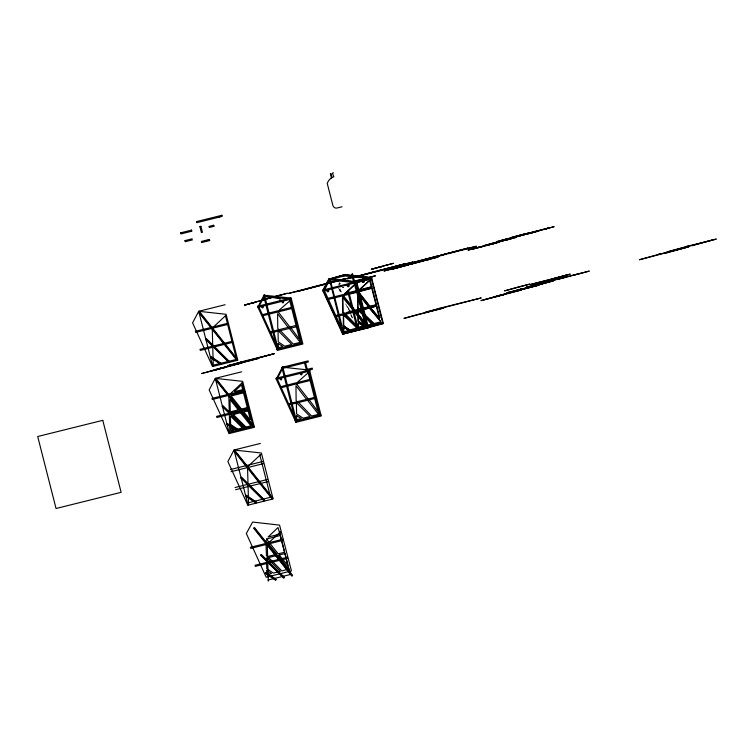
<?xml version="1.0" encoding="UTF-8"?>
<svg xmlns="http://www.w3.org/2000/svg" width="754" height="754" viewBox="0 0 754 754"><rect width="100%" height="100%" fill="white"/><g stroke="black" fill="none" stroke-linecap="round" stroke-linejoin="round"><path stroke-width="0.57" stroke-dasharray="3.77 2.83" d="M338.584 284.541L339.686 282.467M339.064 284.39L339.771 283.052M339.47 285.135L340.572 283.061M343.258 287.453L342.193 287.472M342.91 287.642L343.513 287.462M343.372 287.51L342.891 287.481M347.999 307.623L349.432 309.611M339.884 288.688L341.798 292.872M339.573 289.291L340.808 291.987M347.377 306.388L349.017 309.988M351.072 314.493L353.126 318.989M338.508 288.094L340.893 293.325M345.681 303.824L348.555 310.12M350.61 314.625L352.825 319.479"/><path stroke-width="1.13" d="M348.386 329.894L343.645 327.161L347.886 329.998C350.751 330.252 341.722 332.627 343.824 331.138L343.815 327.066M358.744 322.853L358.291 327.057L358.282 322.985M357.914 296.209L357.782 308.179L357.764 293.334M356.227 311.779L364.682 322.307L361.468 310.591L361.948 310.507L361.138 310.403M379.799 317.783L378.866 318.141L370.742 307.943L379.337 318.009L379.79 317.736L376.689 306.067L362.985 309.894M343.767 325.521L343.588 314.757L356.906 328.075L357.358 327.839L349.828 330.016L343.324 325.681L349.781 329.998M343.701 295.587L343.108 296.209L354.663 310.714L355.388 310.667M364.399 322.231L355.831 312.184L356.425 311.562M264.466 295.182L264.418 296.284L290.639 299.159L290.686 298.056L264.051 295.182L257.868 307.123M343.475 274.927L344.455 274.682L344.427 275.889L370.648 278.763L370.695 277.661L344.324 274.767L343.193 275.86M329.074 279.282L329.96 279.866L356.18 282.844L356.227 281.742L371.609 277.849L383.343 323.504L367.943 327.849L342.655 334.145L322.919 290.884L329.328 278.98L356.067 282.043L367.943 327.849M345.775 314.211L345.191 314.852L358.32 327.858L365.728 326.067L354.54 312.203L355.011 312.09L365.756 325.577L364.908 325.803L366.218 325.464M375.822 305.106L376.453 304.616L346.934 312.401M343.504 295.879L355.37 310.676M368.367 306.755L368.829 306.624M190.875 231.431L191.582 230.111L180.734 232.807L181.007 233.891L191.855 231.186L191.582 230.111M309.677 370.751L308.904 370.035L282.392 367.17L276.218 379.111M343.654 275.728L344.729 274.635L371.156 277.538L382.881 323.636M199.97 226.813L200.903 226.407M360.195 310.148L363.4 313.89M362.9 280.846C361.6 283.551 366.171 281.883 363.485 280.639M345.153 293.476L344.663 293.636L354.87 284.399L344.936 294.145M360.082 289.263L360.355 289.8L359.658 289.875L369.809 280.186L359.62 289.385M343.089 314.899L343.947 314.663M371.722 324.097L365.209 317.132M372.184 323.966L365.671 317M234.617 391.269L241.28 385.049M260.733 454.511L247.538 466.83L248.556 503.879M280.479 531.768L267.284 544.086L268.301 581.136M345.718 314.229L358.734 327.688L358.273 327.82M354.408 284.531L356.472 291.082L356.925 290.827L356.293 291.327M298.584 402.513L311.591 416.029L318.537 414.37L307.538 400.289M306.567 399.375L295.964 385.699L296.124 400.591L297.293 401.684M356.746 328.339L357.236 328.188M356.227 281.742L329.847 278.848L328.669 279.31L344.785 274.635M362.57 280.874C360.817 283.429 365.813 282.298 363.023 280.761M371.232 287.104L369.696 280.309M344.663 293.711L371.873 286.643L371.402 286.746M219.282 217.086L221.912 215.295L222.185 216.36L196.917 222.647L196.643 221.563L221.912 215.286M360.657 310.017L362.231 312.137M278.047 331.072L278.235 341.845L284.795 346.209L291.751 344.465L278.452 330.978M288.179 327.406L277.595 313.711L277.774 328.603L278.942 329.696M290.884 327.877L298.838 338.527L299.329 338.282M291.402 299.046L258.773 307.161L258.499 306.077L291.129 297.962L302.872 344.031L277.387 350.374L277.104 349.291L278.009 348.848L258.443 305.954L257.538 306.407L277.576 350.327M356.661 281.647L368.404 327.717L342.919 334.06L342.646 332.976L343.551 332.533L323.984 289.64L323.08 290.092L343.117 334.013M309.479 369.95L321.223 416.019L295.728 422.363L295.455 421.279L296.36 420.836L276.793 377.942L275.889 378.395L295.926 422.315M296.397 403.06L296.586 413.833L303.136 418.197L310.101 416.444L296.774 402.966M309.234 399.865L317.189 410.515L317.679 410.27M359.111 327.236L358.65 327.359L363.428 325.898L358.593 322.948L363.305 325.662M510.628 292.495L511.297 292.345M360.883 309.319L361.515 308.829L361.062 309.017L356.887 292.618L357.358 292.514L356.548 292.411M380.591 321.892L373.466 323.683L373.927 323.551M278.169 311.902L289.856 326.982M231.346 365.407L232.298 364.974M359.969 280.139L372.919 276.501M369.564 277.434L368.508 277.736M371.665 286.982L358.122 290.818M233.42 364.842L228.971 365.907L230.818 365.511M508.639 292.967L510.1 292.58M400.138 265.512L404.644 264.286L402.74 264.767M425.35 260.526L429.827 259.319M463.983 249.631L468.027 248.528M373.503 276.379L372.994 276.482M530.09 233.306L539.035 230.922L532.795 232.468M280.234 330.525L293.249 344.041L300.186 342.382L289.234 328.292M241.487 361.863L243.533 361.515M229.103 365.954L258.763 358.329L215.248 369.639L235.314 364.163L228.076 366.208L229.763 365.728M521.202 289.036L522.729 288.584M296.52 383.89L308.207 398.97M342.75 332.948L329.385 278.98M511.457 238.613L509.695 239.065M549.647 227.84L547.875 228.283M344.474 274.786L330.007 278.867L324.446 290.262L323.56 289.668M344.003 275.059L328.612 279.404L322.929 290.13L323.419 289.941M332.184 279.338L344.427 275.785L343.541 275.191M244.843 305.021L260.347 300.676M265.549 299.168L281.053 294.833M371.599 269.225L387.104 264.89M252.213 303.183L255.606 302.231L244.541 305.097L266.69 299.102L259.461 301.006M318.103 285.606L345.605 278.546L303.042 289.847M324.097 284.616L296.605 291.675L339.168 280.384M362.382 275.097L355.718 276.982L383.211 269.913M377.217 270.912L404.709 263.843L362.156 275.144M425.784 259.329L419.111 261.214L446.604 254.145M440.609 255.144L468.111 248.075L425.548 259.376M413.767 263.099L429.931 258.858L398.696 267.34M408.423 264.927L392.259 269.178L423.494 260.696M371.515 276.869L356.011 281.167L375.473 275.832L370.487 277.076M371.025 277.519L370.563 277.642L371.797 278.226M511.089 237.859L539.43 230.554M515.661 236.567L554.152 226.652L545.246 229.028L545.717 228.924M526.198 233.589L529.157 232.76M489.252 244.315L496.226 242.336L484.634 245.455L511.796 238.358M481.099 246.652L489.271 244.541M487.951 244.72L509.082 239.141M497.725 241.959L499.911 241.337M484.624 246.03L479.478 247.406M501.25 241.337L496.104 242.713M524.322 234.824L500.543 240.837L532.145 232.628M534.859 231.846L503.257 240.045M549.977 227.576L518.375 235.785M356.18 282.844L370.648 278.763M369.809 280.488L370.271 280.356L371.863 286.614M343.57 296.086L343.042 295.992M358.395 291.902L372.156 288.103L376.453 304.635M371.505 288.188L372.288 288.292M342.844 312.401L342.91 297.604L353.824 310.601L343.4 297.51L342.448 297.821L342.844 312.42L344.484 313.381M342.947 312.627L344.22 313.306L343.758 313.438M369.583 306.482L370.308 306.454L369.583 306.482L359.488 293.806M362.702 308.81L376.255 304.984M343.381 315.049L343.296 325.643L343.664 325.294M343.739 314.87L357.273 327.698M354.465 312.147L355.011 312.09M345.662 314.738L345.106 314.616M369.46 307.971L380.685 321.364L369.253 307.886L369.95 307.877M356.293 312.052L355.765 312.024M376.095 306.181L376.877 306.294M358.254 321.449L358.32 310.827M343.72 327.302L343.362 331.27M371.741 323.607L372.222 323.494M363.221 326.209L362.853 325.803M371.637 324.135L372.099 324.003L367.434 325.181M241.921 361.732L227.444 365.822L236.181 363.588L235.305 363.805M235.54 363.767C230.686 364.87 245.842 361.336 241.572 361.845M243.297 361.581L235.7 363.767L274.55 353.617L241.742 361.797M216.115 369.469L201.638 373.56L203.976 372.976M342.655 334.145L357.396 329.969M256.784 358.536L272.957 354.003M241.902 363.06L205.013 372.721M566.782 274.965L551.645 279.234L570.269 274.107L530.533 284.475L555.792 278.198M537.102 285.342L553.832 280.686L506.735 292.882L515.472 290.648L514.134 290.987M513.955 291.091L522.324 288.707M536.066 285.596L551.202 281.327M521.193 290.12L484.294 299.79L491.533 297.736L490.496 298M660.872 253.768L639.42 259.744L688.741 246.85L658.157 254.456M688.43 245.983L666.979 251.968L716.3 239.065L685.716 246.671M664.368 253.551L685.273 247.698M691.927 245.776L712.832 239.913M342.91 279.734L341.816 280.017M343.626 279.47L345.539 278.989L341.477 280.102M402.052 265.022L400.93 265.314M427.264 260.036L426.142 260.328M465.444 249.254L464.323 249.546M492.993 243.778L494.247 243.457M532.004 232.826L530.882 233.118M532.692 232.571L533.945 232.241M547.084 228.566L545.99 228.848M492.305 244.032L491.184 244.324M211.214 370.93L212.251 370.676M564.831 277.397L565.886 277.133L526.066 287.283L580.203 273.334M573.973 275.125L572.974 275.38L589.298 271.072L558.629 279.187M514.567 291.534L518.931 290.375L511.448 292.062L512.748 291.723M494.53 296.708L538.045 285.398L507.357 293.268L509.11 292.759M522.296 288.546L521.212 288.801M507.932 293.136L508.931 292.825M241.902 361.76L242.939 361.713M239.649 362.589L238.575 362.881L239.536 362.617M247.293 360.431L246.096 360.742L246.822 360.572M222.006 367.914L220.649 368.244L221.893 367.943M232.571 364.889L233.9 364.55L232.958 364.785M512.861 291.694L509.176 292.835M507.593 292.646L508.865 292.335L507.913 292.561M229.631 365.831L229.31 365.907M237.576 363.88L239.668 363.296L235.418 364.323M501.203 294.984L499.902 295.323L501.08 295.012M512.447 291.977L514.699 291.393M521.372 288.782L521.485 288.914M242.741 361.552L242.053 361.703L243.504 361.505M241.987 361.722L242.741 361.694M229.065 365.417C226.341 366.076 230.517 365.059 229.084 365.388M521.919 288.622L522.663 288.603M237.039 364.022L233.09 364.757M364.078 278.989L368.885 277.642L368.404 277.792M518.545 289.781C520.675 289.216 516.16 290.356 518.347 289.828M504.473 294.041C503.069 294.446 506.961 293.419 504.737 293.975M243.174 361.609L242.373 361.618M526.132 287.613C523.823 288.226 528.856 286.906 526.104 287.642M522.39 288.688L521.891 288.867M235.587 364.389L234.994 364.54M218.99 369.074L216.078 369.809M218.726 368.989L224.645 367.556L212.666 370.6L215.701 369.903M507.81 239.631L508.931 239.338L502.748 240.95M489.346 244.532L495.171 243.052L473.267 248.848M495.755 296.774L503.926 294.626L500.873 295.332M234.4 364.691L233.57 364.898M228.368 366.142L229.084 365.907L228.311 366.095M333.438 172.864L332.354 173.137L333.862 176.794A11.8 10.65 74.2 0 0 327.396 183.015A1.235 1.122 74.2 0 0 327.349 183.816L332.806 205.239A3.713 3.355 74.2 0 0 336.981 208.029L342.08 206.756M208.877 226.426L213.693 225.229L213.976 226.313L209.16 227.51M192.421 239.904L185.314 241.666L185.041 240.583L192.147 238.82M201.318 241.468L209.395 239.461L209.669 240.545L201.403 242.599M225.088 304.739L198.717 311.298L192.59 322.853L212.505 366.51L237.793 360.224L226.087 314.295L198.717 311.298L212.769 366.444M329.008 279.018L329.979 278.773L343.73 332.712M386.227 265.219L393.447 263.306L371.298 269.301L382.363 266.435L378.508 267.397M316.605 285.992L288.292 293.513L302.392 290.007M339.818 280.224L353.918 276.709L325.596 284.23M375.718 271.289L347.406 278.81L398.272 265.681M398.923 265.521L413.022 262.015L384.71 269.536M439.111 255.521L410.798 263.042L461.674 249.913M462.325 249.753L476.424 246.247L448.102 253.768M540.929 230.168L547.168 228.622M280.168 295.163L287.397 293.249L265.248 299.244L276.313 296.379L272.458 297.34M525.821 234.437L532.051 232.892M505.896 239.847L515.962 237.435L507.47 239.715M412.268 263.485L383.946 271.006L398.046 267.5M424.144 260.535L438.244 257.029L409.922 264.55M492.456 243.834L471.325 249.414L477.31 247.925M493.107 243.674L499.336 242.128L490.845 244.409M486.123 245.644L492.362 244.098M354.437 281.053L359.422 279.809L359.705 280.893L324.041 289.762L324.314 290.846L371.411 278.641L361.289 281.157M367.763 278.405L371.138 277.557M259.404 305.643L258.028 305.983L258.914 306.576L264.418 296.181L263.532 295.587M291.43 299.159L289.479 299.649L300.639 343.438M356.972 282.844L355.021 283.334L366.18 327.123M195.314 331.355L227.859 323.268M291.468 307.443L262.42 314.672L262.694 315.747L291.741 308.527M357.01 291.129L327.962 298.358L328.235 299.432L357.283 292.213M346.058 294.512L356.114 292.015M359.837 291.091L371.948 288.066M195.597 332.439L228.132 324.343M199.904 349.356L232.439 341.26M296.058 325.445L270.262 331.854L270.535 332.938L296.407 326.821M361.59 309.131L335.803 315.54L336.077 316.623L361.873 310.205M360.798 309.988L350.544 312.533L350.271 311.459M363.598 309.291L376.529 306.058M200.178 350.44L232.722 342.344M364.87 326.963L382.608 322.552L342.646 332.976M277.104 349.291L302.599 342.957M359.168 329.526L383.343 323.504M514.982 290.837L539.355 284.767M514.596 291.233L480.92 300.629L483.267 300.045M500.496 295.427L491.947 297.67L494.982 296.972M241.666 371.807L215.286 378.367L209.16 389.922L229.075 433.578L254.371 427.292L242.665 381.364L215.286 378.367L229.348 433.512M282.816 367.17L308.084 360.893L308.358 361.967L283.089 368.254M307.246 369.356L312.241 368.112L312.514 369.196L276.85 378.065L277.123 379.139L309.753 371.034M309.781 371.147L307.83 371.637L318.989 415.426M234.777 391.59L242.534 389.658M211.893 398.432L244.428 390.336M212.166 399.507L244.711 391.42M231.346 395.888L243.353 392.9M309.819 379.432L280.771 386.661L281.044 387.735L310.092 380.516M230.639 411.759L237.981 409.931M241.619 409.026L247.114 407.66M216.483 416.425L249.018 408.338M216.756 417.509L249.291 409.413M233.627 414.455L240.432 412.768M244.07 411.863L247.943 410.902M314.409 397.433L288.612 403.842L288.886 404.926L314.682 398.508M231.016 430.798L233.137 430.27M237.736 429.13L242.157 428.027M246.068 427.056L250.696 425.906M295.455 421.279L320.94 414.945M260.394 443.437L234.013 450.006L227.887 461.561L247.802 505.218L273.099 498.922L261.393 453.003L234.013 450.006L248.075 505.152M230.479 469.525L263.023 461.439M231.035 471.684L263.57 463.597M235.069 487.527L267.604 479.431M235.616 489.685L268.16 481.589M248.273 502.805L270.592 497.254L259.762 454.756M250.366 547.319L282.901 539.233M250.639 548.403L283.184 540.307M254.956 565.321L287.491 557.225M255.229 566.395L287.764 558.309M268.028 580.062L290.337 574.51L279.508 532.013M494.011 243.212L496.038 242.731M477.386 247.906L479.412 247.425M233.306 364.964L232.816 365.087M366.067 278.433L365.624 278.584M279.875 310.328L279.611 309.79L289.8 300.884M298.169 382.325L297.962 381.778L308.141 372.872M205.06 240.545L209.64 240.422M264.814 296.529L279.734 298.499L280.281 300.658M290.554 298.047L291.327 298.763M342.797 297.538L343.4 297.51M213.259 225.342L213.9 226.03M371.647 288.207L371.477 287.048M180.734 232.807L181.987 233.646M281.883 367.584L282.769 368.169L277.265 378.565L276.379 377.971M210.715 356.406L221.148 363.381M210.47 356.868L220.903 363.843M210.225 357.339L220.649 364.314M230.715 424.493L237.604 429.101M227.293 423.475L237.727 430.449M227.048 423.937L237.472 430.92M226.803 424.408L237.227 431.382M230.997 428.479L233.174 429.94M246.021 495.114L256.445 502.089M245.776 495.576L256.2 502.55M245.521 496.047L255.955 503.022M265.766 572.371L276.19 579.345M265.521 572.833L275.945 579.807M265.267 573.304L275.7 580.278M355.2 284.381L354.785 284.55M364.682 314.569L373.664 323.475L364.22 314.701M363.221 314.578L358.678 310.657L362.759 314.701M206.21 338.471L229.367 361.42M205.88 338.876L229.037 361.826M205.55 339.272L228.707 362.222M233.561 414.775L245.908 427.009M222.788 405.548L245.936 428.489M222.458 405.944L245.606 428.894M222.128 406.34L245.276 429.29M230.686 416.283L242.222 427.716M241.516 477.178L264.663 500.128M241.186 477.584L264.334 500.533M240.856 477.979L264.004 500.929M261.261 554.435L284.409 577.385M260.931 554.84L284.079 577.79M260.601 555.236L283.749 578.186M370.044 306.35L359.224 292.769M358.989 294.107L359.639 294.927M360.289 295.747L368.763 306.378M359.828 295.879L368.32 306.539M199.376 311.525L237.538 359.451M198.999 311.883L237.171 359.799M198.622 312.231L236.794 360.148M231.271 396.18L241.44 408.96M243.985 412.155L250.045 419.771M215.955 378.602L254.117 426.519M215.578 378.951L253.749 426.868M215.201 379.3L253.372 427.216M230.253 399.837L238.057 409.639M240.601 412.834L250.78 425.605M234.683 450.232L272.844 498.158M234.305 450.59L272.467 498.507M233.928 450.939L272.09 498.856M254.428 527.489L292.59 575.415M254.051 527.838L292.213 575.764M253.674 528.196L291.845 576.113M196.643 221.563L197.246 222.562M349.913 310.657L350.864 312.75M356.114 324.258L357.066 326.35M349.422 310.893L350.252 312.693M185.041 240.583L185.512 241.619M371.807 288.367L376.001 304.795M376.406 306.397L379.328 317.858M376.067 305.04L376.34 306.124M331.977 177.605L330.921 173.486L330.384 173.627L331.477 177.916M355.992 283.089L367.16 326.887M348.461 290.413L353.042 308.395M353.617 310.639L357.632 326.378M347.49 290.658L356.934 327.745M290.46 299.404L301.619 343.202M308.801 371.392L319.969 415.181M278.188 349.027L264.447 295.087L263.466 295.332L277.218 349.262M296.539 421.015L282.788 367.075L281.817 367.311L295.568 421.25M241.553 385.153L242.647 389.441M243.561 393.041L247.237 407.433M248.151 411.034L250.337 419.61M202.43 232.373L200.884 226.304L199.904 226.549L201.45 232.618M357.858 310.959L358.141 321.204M229.961 399.95L230.272 411.43M230.413 416.415L230.62 424.332M230.743 428.63L230.799 430.619M266.756 570.476L267.01 574.605L271.487 573.502L266.756 570.448M278.179 343.588L278.433 347.726L282.92 346.614L278.188 343.522M296.529 415.577L296.784 419.714L301.261 418.602L296.539 415.511M265.945 540.863L266.426 555.67L267.5 556.584L276.841 554.228L265.955 540.816M266.416 558.214L266.803 568.723L273.363 573.087L280.328 571.344L267.246 557.941L266.426 558.196M246.351 533.521L266.153 577.206L291.44 570.91L279.564 525.104L252.618 522.06L246.351 533.521M322.853 290.46L322.948 290.94L322.863 290.394M266.539 539.044L278.198 553.813L284.512 552.286L280.252 535.51L266.539 539.025M279.253 555.019L287.802 565.453L284.918 553.577L279.263 554.982M344.597 293.806L344.597 293.881M261.827 307.019C263.542 310.29 263.759 304.098 261.827 307.019M282.166 301.958C283.485 305.257 284.55 299.347 282.175 301.892M280.177 379.008C281.713 382.325 282.288 376.189 280.177 379.008M300.516 373.946C301.92 377.236 302.844 371.26 300.526 373.88M326.906 290.837C328.631 294.126 328.791 287.887 326.906 290.837M347.245 285.775C348.668 289.084 349.564 282.995 347.245 285.775M327.368 290.686C328.603 294.013 329.866 288.132 327.377 290.592M347.707 285.625C349.027 288.952 350.044 283.08 347.717 285.54M279.979 534.115L277.981 527.546L268.104 536.971L279.97 534.181M288.876 569.034L281.836 570.938L268.641 557.536L277.962 555.208L288.876 569.053M225.437 315.803L212.242 328.122L213.25 365.172L236.539 359.385L225.437 315.803M242.015 382.872L228.811 395.19L229.829 432.24L253.118 426.453L242.015 382.872M224.447 367.179L226.209 366.727L224.466 367.17M503.352 239.791L496.368 241.761L509.591 238.245L503.352 239.791M518.469 235.521L511.485 237.491L524.699 233.976L518.469 235.521M356.095 281.732C355.068 282.166 357.99 282.807 356.152 281.742M474.992 248.179L468.008 250.149L479.601 247.039L474.992 248.179M358.339 308.282L357.877 308.414L359.158 309.093L358.339 308.282M358.744 321.345L358.282 321.477L365.162 325.634L358.744 321.345M418.413 314.314L403.937 318.395L443.899 307.971L418.413 314.314M439.827 308.235L425.36 312.326L481.231 297.943L439.827 308.235M519.025 286.803L504.558 290.893L529.874 284.107L519.025 286.803M352.636 274.004L351.666 274.249L353.824 282.741L354.804 282.496L352.636 274.004M305.455 362.306L304.475 362.551L306.642 371.034L307.613 370.798L305.455 362.306M102.78 420.336L37.7 436.519L56.05 508.507L121.13 492.324L102.78 420.336"/></g></svg>
